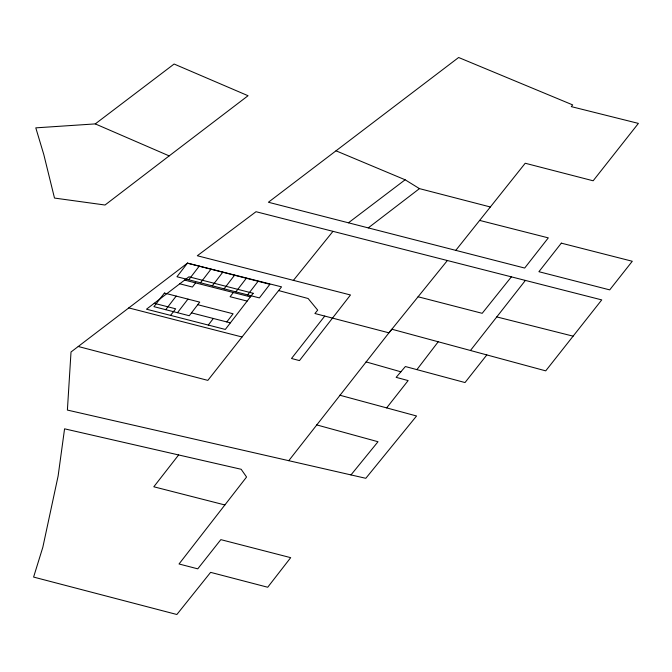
<?xml version="1.0" encoding="UTF-8"?>
<svg xmlns="http://www.w3.org/2000/svg" width="672" height="672" viewBox="0 0 672 672"><rect width="100%" height="100%" fill="white"/><g stroke="black" fill="none" stroke-linecap="round" stroke-linejoin="round"><path stroke-width="1.01" d="M386.652 407.887L408.139 380.579L396.152 377.353L405.376 366.534L416.9 369.625L438.22 341.771M165.707 309.683L176.182 296.092M188.748 279.77L199.223 266.171M170.587 315.386L175.661 308.801L154.224 303.299M195.611 282.895L192.419 287.045L179.777 283.802M177.484 312.707L187.95 299.107M200.525 282.794L211 269.195M212.302 285.818L222.776 272.219M224.078 288.842L234.553 275.243M208.27 325.063L213.343 318.478M233.335 292.522L230.101 296.722L247.136 301.098M235.855 291.866L246.33 278.267M226.8 321.938L233.083 313.774L197.753 304.702M247.632 294.89L258.107 281.291M224.876 504.958L246.574 477.019L241.156 469.274L64.571 428.82L58.128 475.969L42.84 547.218L33.6 577.072L176.87 614.502L210.613 572.359L267.716 587.244L290.69 557.659L220.836 539.641L197.761 568.84L179.029 563.984L224.876 504.958L153.812 486.78L178.626 454.952M288.767 460.69L388.937 332.833L447.376 260.526M324.752 316.075L291.505 358.487L299.46 360.595L350.482 294.974L197.308 255.746L256.024 211.714L601.742 299.897L545.723 370.86L391.86 329.221L388.937 332.833L314.916 313.513L317.688 310.128L308.146 298.528L278.636 290.556M470.442 350.49L525.395 280.426M486.822 354.917L465.016 382.553L416.9 369.625M455.784 250.362L525.218 163.246L593.149 180.785L638.4 123.396L571.284 106.621L572.678 104.899L458.632 57.498L268.405 202.255L524.681 268.052L548.31 237.871L479.648 220.408M511.384 276.856L482.185 313.32L418.085 296.772M293.278 280.535L332.976 231.344M350.986 474.911L378.008 441.731L316.663 424.889M169.176 155.896L105.017 205.019L54.499 198.064L43.806 154.577L35.792 127.856L95.273 123.9L169.176 155.896L248.052 95.726L174.107 64.025L95.273 123.9M368.256 227.892L419.454 188.622L490.342 206.976M78.229 346.492L207.833 380.386L281.543 286.86L187.446 263.147L71.014 352.002L67.393 410.071L365.803 478.304L416.556 415.985L339.788 395.212M348.457 222.802L405.132 179.785L419.454 188.622M496.776 316.915L573.107 336.16M184.632 280.098L250.396 296.873M191.47 312.866L230.378 322.854M128.789 307.91L242.038 336.991M366.047 361.889L400.882 371.809M336.017 150.814L405.132 179.785M164.405 293.068L153.93 306.659L189.26 315.731L199.727 302.131L164.405 293.068M187.446 263.147L176.971 276.746L259.409 297.914L269.884 284.315L187.446 263.147M253.159 293.286L225.313 329.44L146.488 309.196L188.95 276.797L253.159 293.286M561.322 243.146L538.91 271.706L609.714 289.884L632.285 261.257L561.322 243.146"/></g></svg>
